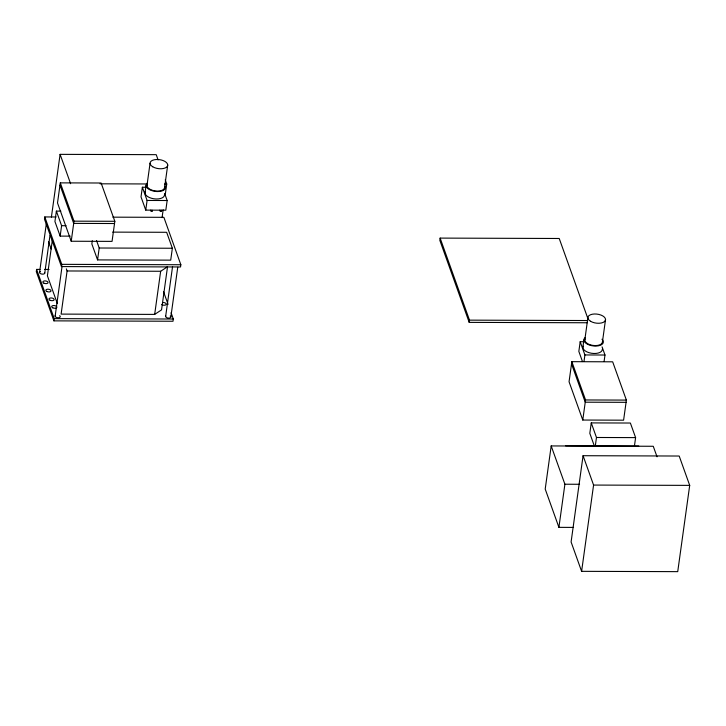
<?xml version="1.0" encoding="UTF-8"?>
<svg xmlns="http://www.w3.org/2000/svg" width="726" height="726" viewBox="0 0 726 726"><rect width="100%" height="100%" fill="white"/><g stroke="black" fill="none" stroke-linecap="round" stroke-linejoin="round"><path stroke-width="1.09" d="M40.012 269.41L36.609 269.4L36.3 271.633L53.924 320.865L173.006 321.246L173.314 319.023L171.064 312.734M56.138 216.974L44.794 216.938L44.486 219.17L61.456 266.578L180.538 266.959L180.847 264.736L163.876 217.328L112.848 217.165M39.567 272.431L46.328 223.699M51.401 217.092L60.104 154.357L156.226 154.665L158.105 159.911M44.749 273.148L49.976 235.496M52.463 239.317L47.399 275.807L57.3 303.468M60.848 211.13L56.374 211.112L54.931 221.521L60.158 236.113L70.213 236.141M60.294 182.87L57.508 202.953L71.221 241.241L112.049 241.377L114.835 221.294L101.123 183.006L60.294 182.87L74.007 221.167L71.221 241.241M60.158 236.113L61.601 225.704L56.374 211.112M53.924 320.865L54.232 318.632L36.609 269.4M61.456 266.578L61.764 264.346L44.794 216.938M55.167 316.001L62.082 266.161M67.091 270.97L61.111 314.104L154.674 314.403L161.544 309.875L167.534 266.741L160.655 271.27L67.091 270.97L66.329 268.838M92.302 240.705L91.848 243.954L97.556 259.908L170.71 260.144L172.361 248.247L166.653 232.293L112.63 232.12M97.556 259.908L99.208 248.011L96.549 240.569M146.815 187.244L142.36 187.235L141.016 196.9L145.744 210.123L165.818 210.186L167.161 200.521L164.611 193.397M145.019 192.953L146.053 185.52M146.961 185.602L150.055 163.296M145.744 210.123L147.088 200.458L142.36 187.235M167.724 164.965L164.62 187.281A8.893 4.528 7.9 0 1 154.765 190.865A8.893 4.528 7.9 0 1 147.224 184.449M162.07 217.637L163.159 209.796M165.183 195.23L166.735 184.023L165.238 179.83M154.674 314.403L160.655 271.27M165.655 316.364L172.57 266.524M170.837 317.09L177.752 267.25M588.214 319.467L559.22 238.482L440.137 238.101L439.829 240.324L469.196 322.38L587.153 322.761M469.196 322.38L469.504 320.148L440.137 238.101M657.039 456.808L653.264 446.272L551.188 445.936L545.208 489.07L558.911 527.357L573.567 527.412M571.843 361.675L569.057 381.758L582.769 420.045L623.598 420.182L626.384 400.099L612.671 361.811L571.843 361.675L585.555 399.962L582.769 420.045M583.532 341.746L580.183 341.737L578.84 351.402L582.479 361.575M582.851 347.455L583.876 340.022M558.911 527.357L564.901 484.224L551.188 445.936M584.784 340.104L587.878 317.797M584.022 361.403L584.911 354.95L580.183 341.737M583.069 455.71L571.099 541.977L581.608 571.335L677.73 571.643L689.7 485.376L679.191 456.028L583.069 455.71L593.578 485.068L581.608 571.335M634.442 445.945L635.604 437.615L630.377 423.031L591.254 422.904L589.811 433.313L594.285 445.818M605.548 319.467L602.453 341.774A8.893 4.528 7.9 0 1 592.597 345.367A8.893 4.528 7.9 0 1 585.047 338.951M604.096 361.466L604.985 355.023L602.081 346.883M595.32 445.818L596.473 437.488L591.254 422.904M100.016 183.805L147.514 183.959M164.475 184.014L166.735 184.023M147.088 200.458L167.161 200.521M74.007 221.167L114.835 221.294M114.526 223.526L73.698 223.39L59.986 185.103M61.601 225.704L66.075 225.713M99.208 248.011L172.361 248.247M61.764 264.346L180.847 264.736M44.549 269.428L49.087 269.446M54.232 318.632L173.314 319.023M469.504 320.148L587.461 320.529M584.911 354.95L604.985 355.023M585.555 399.962L626.384 400.099M626.075 402.331L585.238 402.195L571.534 363.907M596.473 437.488L635.604 437.615M565.618 445.809L638.771 446.045M564.901 484.224L579.557 484.278M593.578 485.068L689.7 485.376M161.145 210.168L161.599 211.447L160.237 211.438L159.784 210.168M151.952 210.141L152.406 211.42L151.044 211.411L150.591 210.132M163.568 291.788L168.069 304.357M60.104 154.357L70.613 183.714M48.515 241.667L51.138 249.009M44.713 272.795A2.614 1.334 7.9 0 1 41.309 273.965A2.614 1.334 7.9 0 1 40.456 271.597M170.211 316.046A2.614 1.334 7.9 0 1 168.741 318.097A2.614 1.334 7.9 0 1 165.791 316.037M59.632 315.692A2.614 1.334 7.9 0 1 59.532 317.489A2.614 1.334 7.9 0 1 56.029 317.235A2.614 1.334 7.9 0 1 55.521 315.393M162.515 302.551A2.614 1.334 7.9 0 1 165.873 303.414A2.614 1.334 7.9 0 1 165.165 305.111A2.614 1.334 7.9 0 1 161.68 304.548M164.493 194.795A9.81 4.991 7.9 0 1 153.631 198.752A9.81 4.991 7.9 0 1 145.318 191.682M165.156 186.028A9.81 4.991 7.9 0 1 154.665 191.319A9.81 4.991 7.9 0 1 147.287 183.124M602.326 349.297A9.81 4.991 7.9 0 1 591.454 353.253A9.81 4.991 7.9 0 1 583.141 346.184M601.981 339.214A9.81 4.991 7.9 0 1 593.759 345.984A9.81 4.991 7.9 0 1 585.111 337.617M44.005 283.231A2.614 1.334 7.9 0 0 48.052 282.632A2.614 1.334 7.9 0 0 44.331 280.944A2.614 1.334 7.9 0 0 44.005 283.231M52.816 307.842A2.614 1.334 7.9 0 0 56.864 307.243A2.614 1.334 7.9 0 0 53.143 305.564A2.614 1.334 7.9 0 0 52.816 307.842M50.112 300.283A2.614 1.334 7.9 0 0 54.16 299.684A2.614 1.334 7.9 0 0 50.43 297.996A2.614 1.334 7.9 0 0 50.112 300.283M46.972 291.525A2.614 1.334 7.9 0 0 51.029 290.926A2.614 1.334 7.9 0 0 47.299 289.247A2.614 1.334 7.9 0 0 46.972 291.525M152.732 166.771A8.893 4.528 7.9 0 0 167.452 166.118A8.893 4.528 7.9 0 0 156.471 159.493A8.893 4.528 7.9 0 0 152.732 166.771M590.556 321.273A8.893 4.528 7.9 0 0 605.275 320.62A8.893 4.528 7.9 0 0 594.304 313.995A8.893 4.528 7.9 0 0 590.556 321.273"/></g></svg>
